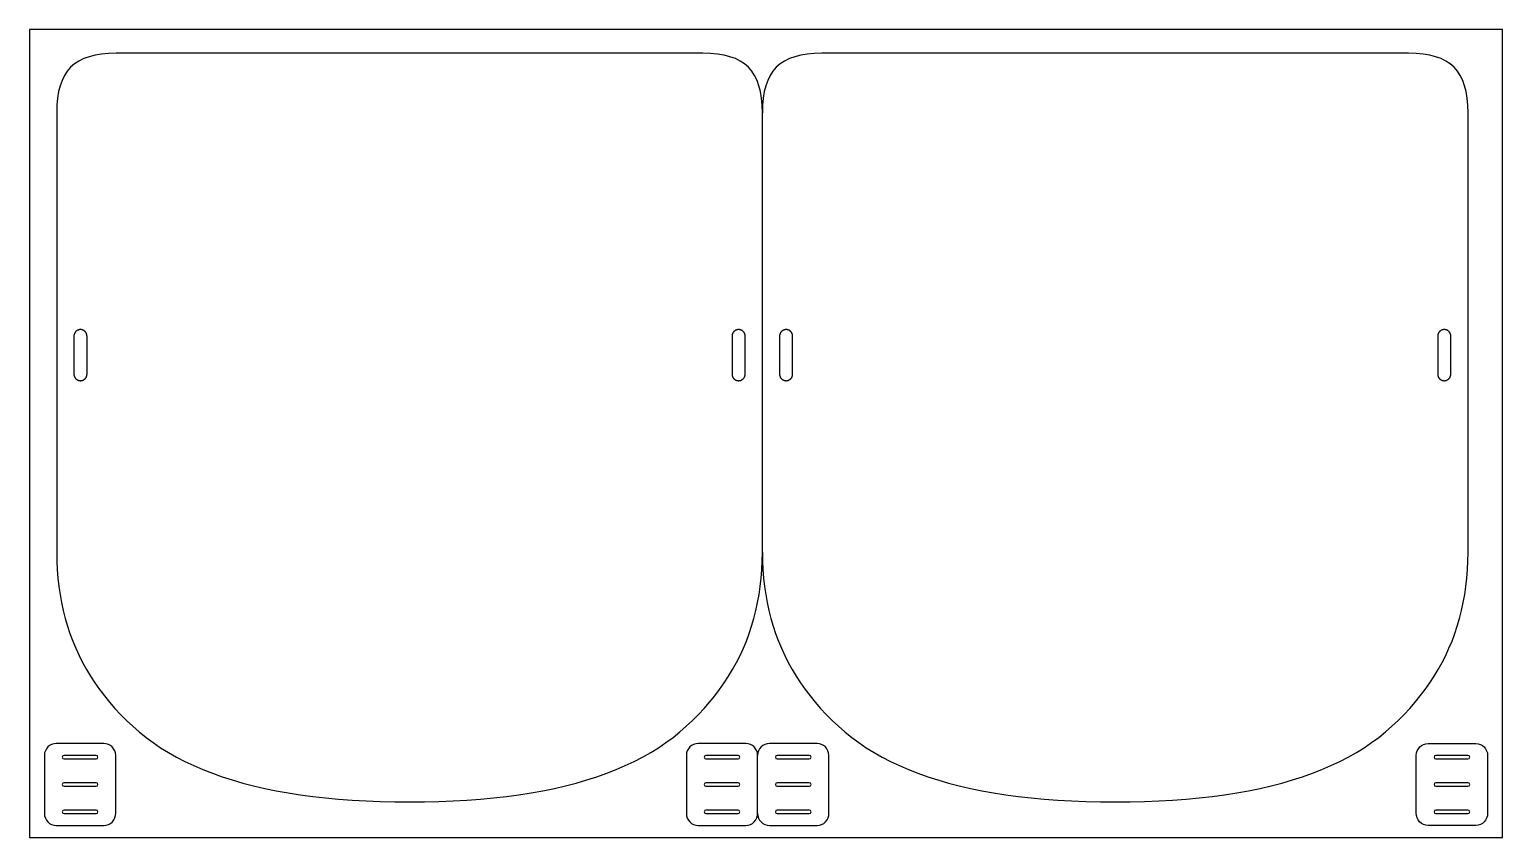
# Model space of a CAD drawing. Header units: millimetres. Extents: x 0 to 620, y 0 to 340.
import ezdxf

# ---------------------------------------------------------------- set-up
doc = ezdxf.new("R2010")
doc.units = ezdxf.units.MM
doc.layers.add('Cut', color=1, linetype='Continuous', true_color=0xff0000)
doc.layers.add('No cut', color=18, linetype='Continuous', true_color=0x000000)

msp = doc.modelspace()

# ---------------------------------------------------------------- linework, layer by layer
at = {"layer": 'Cut'}
for p, q in [((283.47, 329.97), (36.47, 329.97)), ((580.47, 329.97), (333.47, 329.97)), ((18.72, 210.97), (18.72, 194.97)), ((24.22, 194.97), (24.22, 210.97)), ((295.72, 210.97), (295.72, 194.97)), ((301.22, 194.97), (301.22, 210.97)), ((315.72, 210.97), (315.72, 194.97)), ((321.22, 194.97), (321.22, 210.97)), ((592.72, 210.97), (592.72, 194.97)), ((598.22, 194.97), (598.22, 210.97)), ((331.47, 39.57), (311.47, 39.57)), ((28.04, 34.57), (14.54, 34.57)), ((14.54, 33.07), (28.04, 33.07)), ((298.22, 34.57), (284.72, 34.57)), ((284.72, 33.07), (298.22, 33.07)), ((328.22, 34.57), (314.72, 34.57)), ((314.72, 33.07), (328.22, 33.07)), ((336.47, 10.24), (336.47, 34.57)), ((605.46, 34.57), (591.96, 34.57)), ((591.96, 33.07), (605.46, 33.07)), ((28.04, 23.07), (14.54, 23.07)), ((14.54, 21.57), (28.04, 21.57)), ((298.22, 23.07), (284.72, 23.07)), ((284.72, 21.57), (298.22, 21.57)), ((328.22, 23.07), (314.72, 23.07)), ((314.72, 21.57), (328.22, 21.57)), ((605.46, 23.07), (591.96, 23.07)), ((591.96, 21.57), (605.46, 21.57)), ((28.04, 11.57), (14.54, 11.57)), ((14.54, 10.07), (28.04, 10.07)), ((298.22, 11.57), (284.72, 11.57)), ((284.72, 10.07), (298.22, 10.07)), ((328.22, 11.57), (314.72, 11.57)), ((314.72, 10.07), (328.22, 10.07)), ((605.46, 11.57), (591.96, 11.57)), ((591.96, 10.07), (605.46, 10.07)), ((311.47, 5.07), (331.47, 5.07))]:
    msp.add_line(p, q, dxfattribs=at)
for points in [[(11.47, 304.97), (11.47, 119.97), (11.52, 116.31), (11.69, 112.71), (11.97, 109.16), (12.36, 105.67), (12.86, 102.23), (13.47, 98.84), (14.19, 95.5), (15.03, 92.22), (15.97, 88.99), (17.03, 85.81), (18.2, 82.68), (19.47, 79.61), (20.86, 76.59), (22.37, 73.62), (23.98, 70.71), (25.7, 67.85), (27.54, 65.04), (29.48, 62.28), (31.54, 59.58), (33.71, 56.93), (35.99, 54.33), (38.38, 51.78), (40.88, 49.29), (43.49, 46.85), (46.22, 44.47), (49.07, 42.15), (52.06, 39.94), (55.2, 37.81), (58.47, 35.78), (61.89, 33.85), (65.45, 32.01), (69.15, 30.26), (72.99, 28.61), (76.97, 27.05), (81.1, 25.59), (85.36, 24.22), (89.77, 22.94), (94.32, 21.76), (99.01, 20.68), (103.85, 19.69), (108.82, 18.79), (113.94, 17.99), (119.2, 17.28), (124.6, 16.67), (130.14, 16.15), (135.82, 15.72), (141.65, 15.39), (147.61, 15.16), (153.72, 15.01), (159.97, 14.97), (166.22, 15.01), (172.32, 15.16), (178.29, 15.39), (184.12, 15.72), (189.8, 16.15), (195.34, 16.67), (200.74, 17.28), (206, 17.99), (211.11, 18.79), (216.09, 19.69), (220.92, 20.68), (225.61, 21.76), (230.16, 22.94), (234.57, 24.22), (238.84, 25.59), (242.96, 27.05), (246.95, 28.61), (250.79, 30.26), (254.49, 32.01), (258.05, 33.85), (261.47, 35.78), (264.74, 37.81), (267.87, 39.94), (270.87, 42.15), (273.72, 44.47), (276.44, 46.85), (279.06, 49.29), (281.56, 51.78), (283.95, 54.33), (286.23, 56.93), (288.4, 59.58), (290.45, 62.28), (292.4, 65.04), (294.23, 67.85), (295.96, 70.71), (297.57, 73.62), (299.07, 76.59), (300.46, 79.61), (301.74, 82.68), (302.91, 85.81), (303.96, 88.99), (304.91, 92.22), (305.74, 95.5), (306.47, 98.84), (307.08, 102.23), (307.58, 105.67), (307.97, 109.16), (308.25, 112.71), (308.41, 116.31), (308.47, 119.97), (308.47, 304.97)], [(308.47, 119.97), (308.52, 116.31), (308.69, 112.71), (308.97, 109.16), (309.36, 105.67), (309.86, 102.23), (310.47, 98.84), (311.19, 95.5), (312.03, 92.22), (312.97, 88.99), (314.03, 85.81), (315.2, 82.68), (316.47, 79.61), (317.86, 76.59), (319.37, 73.62), (320.98, 70.71), (322.7, 67.85), (324.54, 65.04), (326.48, 62.28), (328.54, 59.58), (330.71, 56.93), (332.99, 54.33), (335.38, 51.78), (337.88, 49.29), (340.49, 46.85), (343.22, 44.47), (346.07, 42.15), (349.06, 39.94), (352.2, 37.81), (355.47, 35.78), (358.89, 33.85), (362.45, 32.01), (366.15, 30.26), (369.99, 28.61), (373.97, 27.05), (378.1, 25.59), (382.36, 24.22), (386.77, 22.94), (391.32, 21.76), (396.01, 20.68), (400.85, 19.69), (405.82, 18.79), (410.94, 17.99), (416.2, 17.28), (421.6, 16.67), (427.14, 16.15), (432.82, 15.72), (438.65, 15.39), (444.61, 15.16), (450.72, 15.01), (456.97, 14.97), (463.22, 15.01), (469.32, 15.16), (475.29, 15.39), (481.12, 15.72), (486.8, 16.15), (492.34, 16.67), (497.74, 17.28), (503, 17.99), (508.11, 18.79), (513.09, 19.69), (517.92, 20.68), (522.61, 21.76), (527.16, 22.94), (531.57, 24.22), (535.84, 25.59), (539.96, 27.05), (543.95, 28.61), (547.79, 30.26), (551.49, 32.01), (555.05, 33.85), (558.47, 35.78), (561.74, 37.81), (564.87, 39.94), (567.87, 42.15), (570.72, 44.47), (573.44, 46.85), (576.06, 49.29), (578.56, 51.78), (580.95, 54.33), (583.23, 56.93), (585.4, 59.58), (587.45, 62.28), (589.4, 65.04), (591.23, 67.85), (592.96, 70.71), (594.57, 73.62), (596.07, 76.59), (597.46, 79.61), (598.74, 82.68), (599.91, 85.81), (600.96, 88.99), (601.91, 92.22), (602.74, 95.5), (603.47, 98.84), (604.08, 102.23), (604.58, 105.67), (604.97, 109.16), (605.25, 112.71), (605.41, 116.31), (605.47, 119.97), (605.47, 304.97)], [(31.29, 39.57), (11.29, 39.57)], [(301.47, 39.57), (281.47, 39.57)], [(588.71, 39.57), (608.71, 39.57)], [(6.29, 34.57), (6.29, 10.07)], [(36.29, 10.24), (36.29, 34.57)], [(276.47, 34.57), (276.47, 10.07)], [(306.47, 10.24), (306.47, 34.57)], [(583.71, 10.24), (583.71, 34.57)], [(613.71, 34.57), (613.71, 10.07)], [(11.29, 5.07), (31.29, 5.07)], [(281.47, 5.07), (301.47, 5.07)], [(608.71, 5.07), (588.71, 5.07)]]:
    msp.add_lwpolyline(points, dxfattribs=at)
for centre, radius, start, end in [((11.29, 34.57), 5, 90, 180), ((31.29, 34.57), 5, 0, 90), ((281.47, 34.57), 5, 90, 180), ((301.47, 34.57), 5, 0, 90), ((311.47, 34.57), 5, 90, 180), ((331.47, 34.57), 5, 0, 90), ((14.54, 33.82), 0.75, 90, 270), ((28.04, 33.82), 0.75, 270, 90), ((284.72, 33.82), 0.75, 90, 270), ((298.22, 33.82), 0.75, 270, 90), ((314.72, 33.82), 0.75, 90, 270), ((328.22, 33.82), 0.75, 270, 90), ((591.96, 33.82), 0.75, 90, 270), ((605.46, 33.82), 0.75, 270, 90), ((14.54, 22.32), 0.75, 90, 270), ((28.04, 22.32), 0.75, 270, 90), ((284.72, 22.32), 0.75, 90, 270), ((298.22, 22.32), 0.75, 270, 90), ((314.72, 22.32), 0.75, 90, 270), ((328.22, 22.32), 0.75, 270, 90), ((591.96, 22.32), 0.75, 90, 270), ((605.46, 22.32), 0.75, 270, 90), ((11.29, 10.07), 5, 180, 270), ((14.54, 10.82), 0.75, 90, 270), ((28.04, 10.82), 0.75, 270, 90), ((31.29, 10.07), 5, 270, 1.99495), ((281.47, 10.07), 5, 180, 270), ((284.72, 10.82), 0.75, 90, 270), ((298.22, 10.82), 0.75, 270, 90), ((301.47, 10.07), 5, 270, 1.99495), ((311.47, 10.07), 5, 180, 270), ((314.72, 10.82), 0.75, 90, 270), ((328.22, 10.82), 0.75, 270, 90), ((331.47, 10.07), 5, 270, 1.99495), ((591.96, 10.82), 0.75, 90, 270), ((605.46, 10.82), 0.75, 270, 90)]:
    msp.add_arc(centre, radius, start, end, dxfattribs=at)
at = {"layer": 'Cut', "extrusion": (0, 0, -1)}
for centre, start, end in [((-588.71, 34.57), 0, 90), ((-608.71, 34.57), 90, 180), ((-588.71, 10.07), 270, 1.99495), ((-608.71, 10.07), 180, 270)]:
    msp.add_arc(centre, 5, start, end, dxfattribs=at)
at = {"layer": 'Cut'}
for points in [[(36.47, 329.97), (18.79, 329.97), (11.47, 322.64), (11.47, 304.97)], [(308.47, 304.97), (308.47, 322.64), (301.15, 329.97), (283.47, 329.97)], [(333.47, 329.97), (315.79, 329.97), (308.47, 322.64), (308.47, 304.97)], [(605.47, 304.97), (605.47, 322.64), (598.15, 329.97), (580.47, 329.97)]]:
    msp.add_open_spline(points, degree=3, dxfattribs=at)
for points, knots in [([(24.22, 210.97), (24.22, 213.72), (21.47, 213.72), (18.72, 213.72), (18.72, 210.97)], [79.990283185, 79.990283185, 79.990283185, 79.991068583, 79.991068583, 79.991853982, 79.991853982, 79.991853982]), ([(301.22, 210.97), (301.22, 213.72), (298.47, 213.72), (295.72, 213.72), (295.72, 210.97)], [79.990283185, 79.990283185, 79.990283185, 79.991068583, 79.991068583, 79.991853982, 79.991853982, 79.991853982]), ([(321.22, 210.97), (321.22, 213.72), (318.47, 213.72), (315.72, 213.72), (315.72, 210.97)], [79.990283185, 79.990283185, 79.990283185, 79.991068583, 79.991068583, 79.991853982, 79.991853982, 79.991853982]), ([(598.22, 210.97), (598.22, 213.72), (595.47, 213.72), (592.72, 213.72), (592.72, 210.97)], [79.990283185, 79.990283185, 79.990283185, 79.991068583, 79.991068583, 79.991853982, 79.991853982, 79.991853982]), ([(18.72, 194.97), (18.72, 192.22), (21.47, 192.22), (24.22, 192.22), (24.22, 194.97)], [95.991853982, 95.991853982, 95.991853982, 95.99263938, 95.99263938, 95.993424778, 95.993424778, 95.993424778]), ([(295.72, 194.97), (295.72, 192.22), (298.47, 192.22), (301.22, 192.22), (301.22, 194.97)], [95.991853982, 95.991853982, 95.991853982, 95.99263938, 95.99263938, 95.993424778, 95.993424778, 95.993424778]), ([(315.72, 194.97), (315.72, 192.22), (318.47, 192.22), (321.22, 192.22), (321.22, 194.97)], [95.991853982, 95.991853982, 95.991853982, 95.99263938, 95.99263938, 95.993424778, 95.993424778, 95.993424778]), ([(592.72, 194.97), (592.72, 192.22), (595.47, 192.22), (598.22, 192.22), (598.22, 194.97)], [95.991853982, 95.991853982, 95.991853982, 95.99263938, 95.99263938, 95.993424778, 95.993424778, 95.993424778])]:
    msp.add_rational_spline(points, [1, 0.707106781187, 1, 0.707106781187, 1], degree=2, knots=knots, dxfattribs=at)
at = {"layer": 'No cut'}
msp.add_lwpolyline([(0, 0), (620, 0), (620, 340), (0, 340)], close=True, dxfattribs=at)

doc.saveas('drawing.dxf')
